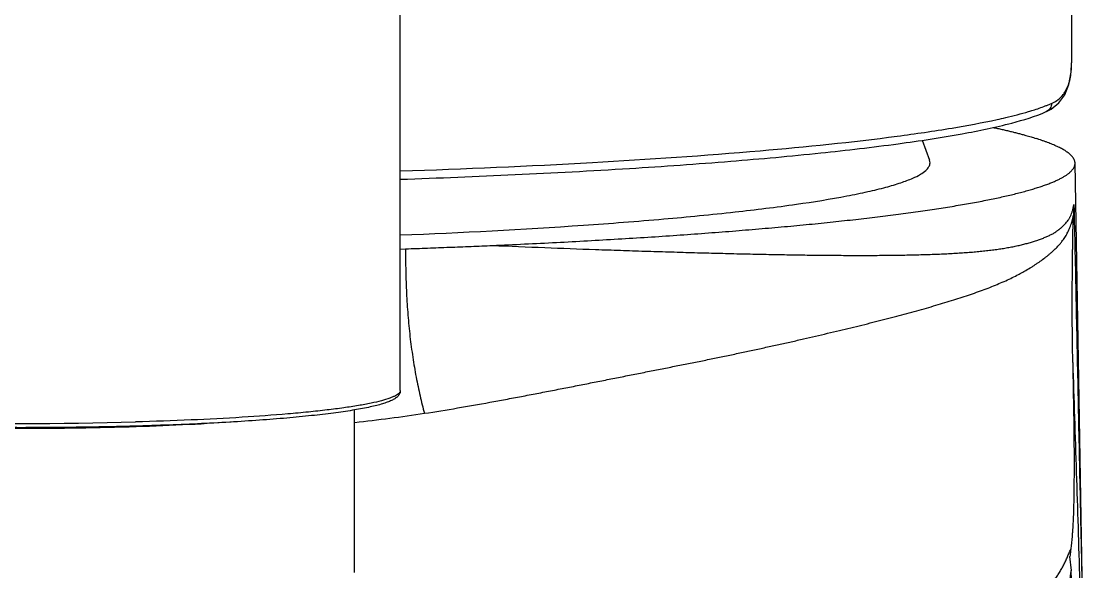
# Model space of a CAD drawing. Header units: millimetres. Extents: x 601 to 1195, y -13 to 407.
# Drawn here: x 1032.39 to 1055.68, y 260.67 to 272.73 of the extents above; entities that cross this region are included whole.
import ezdxf

# ---------------------------------------------------------------- set-up
doc = ezdxf.new("R2010")
doc.units = ezdxf.units.MM
doc.header["$LTSCALE"] = 0.1

msp = doc.modelspace()

# ---------------------------------------------------------------- linework, layer by layer
at = {"color": 7, "linetype": 'Continuous'}
for p, q in [((1055.391, 294.864), (1055.391, 271.816)), ((1040.691, 264.639), (1040.691, 276.991)), ((1054.839, 270.747), (1054.836, 270.746)), ((1052.118, 270.121), (1052.281, 269.682)), ((1052.291, 269.626), (1052.28, 269.682)), ((1055.678, 257.526), (1055.467, 269.617)), ((1055.442, 268.712), (1055.431, 268.476)), ((1040.692, 267.737), (1040.807, 267.741)), ((1039.691, 260.654), (1039.691, 264.212)), ((1055.385, 260.695), (1055.353, 261.004)), ((1055.396, 260.286), (1055.384, 260.695))]:
    msp.add_line(p, q, dxfattribs=at)
for points in [[(1055.331, 271.337), (1055.381, 271.608), (1055.391, 271.816)], [(1055.113, 270.94), (1055.241, 271.117), (1055.331, 271.337)], [(1054.839, 270.747), (1054.945, 270.803), (1055.113, 270.94)]]:
    msp.add_lwpolyline(points, dxfattribs=at)
for centre, radius, start, end in [((1053.798, 271.784), 1.592, 352.5561, 355.0342), ((1054.669, 271.571), 0.705, 293.6966, 299.0801), ((1035.564, 301.647), 37.933, 276.252, 278.577), ((1032.391, 356.955), 93.04, 268.45781, 271.54218)]:
    msp.add_arc(centre, radius, start, end, dxfattribs=at)
for points, knots in [([(1055.384, 271.646), (1055.385, 271.66), (1055.389, 271.717), (1055.391, 271.773), (1055.391, 271.817)], [0, 0, 0, 0, 0.241532, 1, 1, 1, 1]), ([(1055.253, 271.19), (1055.263, 271.208), (1055.304, 271.284), (1055.333, 271.366), (1055.349, 271.429)], [0, 0, 0, 0, 0.237299, 1, 1, 1, 1]), ([(1055.011, 270.955), (1055.085, 270.996), (1055.174, 271.072), (1055.238, 271.166), (1055.253, 271.19)], [0, 0, 0, 0, 0.74427, 1, 1, 1, 1]), ([(1054.448, 270.747), (1054.481, 270.757), (1054.605, 270.795), (1054.727, 270.836), (1054.815, 270.87)], [0, 0, 0, 0, 0.270313, 1, 1, 1, 1]), ([(1054.815, 270.87), (1054.827, 270.875), (1054.873, 270.892), (1054.919, 270.911), (1054.952, 270.926)], [0, 0, 0, 0, 0.26077, 1, 1, 1, 1]), ([(1054.952, 270.926), (1054.952, 270.889), (1054.931, 270.814), (1054.872, 270.762), (1054.839, 270.747)], [0, 0, 0, 0, 0.502846, 1, 1, 1, 1]), ([(1040.694, 269.265), (1042.367, 269.322), (1044.779, 269.431), (1047.846, 269.647), (1049.809, 269.824), (1051.499, 270.021), (1052.897, 270.232), (1053.981, 270.457), (1054.593, 270.639), (1054.836, 270.746)], [0, 0, 0, 0, 0.352319, 0.508047, 0.646938, 0.7669, 0.866233, 0.944124, 1, 1, 1, 1]), ([(1053.758, 270.574), (1053.822, 270.588), (1054.053, 270.64), (1054.282, 270.699), (1054.448, 270.747)], [0, 0, 0, 0, 0.273146, 1, 1, 1, 1]), ([(1040.692, 269.446), (1042.094, 269.493), (1044.724, 269.607), (1048.352, 269.854), (1050.978, 270.118), (1052.704, 270.368), (1053.431, 270.502), (1053.758, 270.574)], [0, 0, 0, 0, 0.320624, 0.601483, 0.830995, 0.923514, 1, 1, 1, 1]), ([(1053.669, 270.4), (1053.702, 270.393), (1053.768, 270.379), (1053.867, 270.357), (1053.947, 270.339), (1054.009, 270.324), (1054.055, 270.313), (1054.1, 270.303), (1054.157, 270.288), (1054.227, 270.27), (1054.309, 270.248), (1054.363, 270.233), (1054.389, 270.225)], [0, 0, 0, 0, 0.138765, 0.274165, 0.406255, 0.470825, 0.534238, 0.596368, 0.657113, 0.774896, 0.88887, 1, 1, 1, 1]), ([(1054.389, 270.225), (1054.409, 270.22), (1054.446, 270.209), (1054.52, 270.187), (1054.575, 270.171), (1054.611, 270.159)], [0, 0, 0, 0, 0.259101, 0.512118, 1, 1, 1, 1]), ([(1055.078, 269.982), (1055.043, 269.997), (1054.971, 270.028), (1054.879, 270.064), (1054.801, 270.093), (1054.718, 270.123), (1054.654, 270.145), (1054.611, 270.159)], [0, 0, 0, 0, 0.227982, 0.468685, 0.594708, 0.725048, 1, 1, 1, 1]), ([(1055.466, 269.617), (1055.466, 269.625), (1055.465, 269.64), (1055.46, 269.663), (1055.452, 269.686), (1055.443, 269.705), (1055.434, 269.72), (1055.424, 269.736), (1055.41, 269.755), (1055.39, 269.778), (1055.367, 269.801), (1055.341, 269.824), (1055.312, 269.847), (1055.28, 269.869), (1055.246, 269.892), (1055.208, 269.915), (1055.167, 269.937), (1055.124, 269.96), (1055.093, 269.974), (1055.078, 269.982)], [0, 0, 0, 0, 0.041332, 0.083447, 0.126995, 0.172562, 0.196272, 0.220671, 0.271726, 0.326103, 0.384097, 0.445952, 0.511866, 0.582004, 0.656498, 0.735461, 0.818983, 0.907141, 1, 1, 1, 1]), ([(1042.707, 267.815), (1043.175, 267.836), (1043.87, 267.868), (1044.788, 267.917), (1045.454, 267.956), (1046.105, 267.996), (1046.74, 268.039), (1047.357, 268.083), (1047.956, 268.129), (1048.537, 268.177), (1049.098, 268.226), (1049.639, 268.277), (1050.159, 268.33), (1050.658, 268.385), (1051.135, 268.44), (1051.589, 268.498), (1052.021, 268.556), (1052.428, 268.616), (1052.812, 268.677), (1053.117, 268.729), (1053.348, 268.772), (1053.512, 268.804), (1053.67, 268.836), (1053.821, 268.868), (1053.966, 268.901), (1054.104, 268.933), (1054.236, 268.966), (1054.362, 268.999), (1054.481, 269.032), (1054.593, 269.066), (1054.698, 269.099), (1054.797, 269.133), (1054.889, 269.167), (1054.975, 269.201), (1055.053, 269.235), (1055.125, 269.269), (1055.19, 269.303), (1055.24, 269.333), (1055.276, 269.356), (1055.3, 269.373), (1055.324, 269.391), (1055.345, 269.408), (1055.364, 269.425), (1055.382, 269.443), (1055.399, 269.46), (1055.413, 269.477), (1055.426, 269.495), (1055.44, 269.518), (1055.451, 269.541), (1055.459, 269.565), (1055.463, 269.582), (1055.466, 269.6), (1055.466, 269.611), (1055.466, 269.617)], [0, 0, 0, 0, 0.107667, 0.159974, 0.211166, 0.261171, 0.309917, 0.357344, 0.403402, 0.448041, 0.491208, 0.532855, 0.572933, 0.6114, 0.648211, 0.683326, 0.716701, 0.748298, 0.778085, 0.806035, 0.819312, 0.83212, 0.844455, 0.856315, 0.867696, 0.878596, 0.889014, 0.898949, 0.908401, 0.917369, 0.925853, 0.933854, 0.941373, 0.948412, 0.954975, 0.961065, 0.966691, 0.971863, 0.974282, 0.976594, 0.9788, 0.980903, 0.982906, 0.984813, 0.986629, 0.988358, 0.990007, 0.991582, 0.994541, 0.995947, 0.997317, 0.998664, 1, 1, 1, 1]), ([(1051.916, 269.289), (1051.972, 269.314), (1052.07, 269.363), (1052.191, 269.445), (1052.27, 269.53), (1052.291, 269.596), (1052.291, 269.626)], [0, 0, 0, 0, 0.349749, 0.624147, 0.833215, 1, 1, 1, 1]), ([(1040.696, 268.044), (1042.032, 268.098), (1043.955, 268.197), (1046.396, 268.384), (1047.951, 268.535), (1049.289, 268.7), (1050.259, 268.854), (1050.911, 268.987), (1051.306, 269.082), (1051.635, 269.179), (1051.83, 269.252), (1051.916, 269.289)], [0, 0, 0, 0, 0.354498, 0.510317, 0.64896, 0.768578, 0.86763, 0.909068, 0.944969, 0.975277, 1, 1, 1, 1]), ([(1055.247, 268.285), (1055.259, 268.297), (1055.282, 268.323), (1055.309, 268.358), (1055.328, 268.388), (1055.342, 268.411), (1055.355, 268.435), (1055.372, 268.469), (1055.388, 268.506), (1055.401, 268.544), (1055.411, 268.575), (1055.42, 268.607), (1055.431, 268.653), (1055.438, 268.688), (1055.442, 268.712)], [0, 0, 0, 0, 0.10806, 0.218311, 0.274437, 0.331303, 0.389086, 0.448107, 0.57119, 0.635969, 0.703303, 0.773307, 0.846052, 1, 1, 1, 1]), ([(1055.442, 268.712), (1055.457, 268.023), (1055.486, 266.645), (1055.529, 264.579), (1055.565, 262.858), (1055.591, 261.654), (1055.605, 260.967), (1055.612, 260.623), (1055.616, 260.452)], [0, 0, 0, 0, 0.250251, 0.500383, 0.750369, 0.875244, 0.937639, 1, 1, 1, 1]), ([(1041.221, 264.138), (1041.462, 264.175), (1041.938, 264.252), (1042.53, 264.357), (1042.996, 264.443), (1043.341, 264.508), (1043.683, 264.573), (1044.021, 264.639), (1044.357, 264.704), (1044.689, 264.77), (1045.018, 264.835), (1045.344, 264.9), (1045.614, 264.953), (1045.828, 264.996), (1046.04, 265.038), (1046.303, 265.09), (1046.616, 265.152), (1046.925, 265.214), (1047.231, 265.275), (1047.483, 265.326), (1047.682, 265.368), (1047.879, 265.409), (1048.123, 265.46), (1048.411, 265.522), (1048.695, 265.583), (1048.975, 265.645), (1049.25, 265.706), (1049.608, 265.787), (1049.959, 265.869), (1050.303, 265.95), (1050.553, 266.011), (1050.799, 266.071), (1051.039, 266.131), (1051.273, 266.191), (1051.503, 266.251), (1051.726, 266.31), (1051.944, 266.37), (1052.157, 266.429), (1052.364, 266.488), (1052.565, 266.547), (1052.76, 266.606), (1052.948, 266.666), (1053.131, 266.726), (1053.307, 266.787), (1053.477, 266.849), (1053.641, 266.912), (1053.797, 266.977), (1053.947, 267.042), (1054.091, 267.11), (1054.205, 267.168), (1054.294, 267.215), (1054.378, 267.262), (1054.46, 267.31), (1054.539, 267.359), (1054.596, 267.396), (1054.652, 267.433), (1054.722, 267.482), (1054.79, 267.532), (1054.855, 267.583), (1054.902, 267.621), (1054.947, 267.66), (1054.99, 267.699), (1055.031, 267.738), (1055.071, 267.778), (1055.109, 267.818), (1055.139, 267.852), (1055.162, 267.88), (1055.184, 267.908), (1055.211, 267.945), (1055.242, 267.99), (1055.27, 268.036), (1055.297, 268.085), (1055.321, 268.134), (1055.344, 268.185), (1055.366, 268.238), (1055.382, 268.284), (1055.394, 268.321), (1055.405, 268.361), (1055.418, 268.412), (1055.427, 268.454), (1055.431, 268.476)], [0, 0, 0, 0, 0.048019, 0.095182, 0.118449, 0.14151, 0.164367, 0.187021, 0.209472, 0.231719, 0.253759, 0.275592, 0.297216, 0.307948, 0.318628, 0.339825, 0.360794, 0.381526, 0.40201, 0.422234, 0.432247, 0.44219, 0.46187, 0.481269, 0.500382, 0.519204, 0.537729, 0.555953, 0.591462, 0.608732, 0.625669, 0.642268, 0.658525, 0.674438, 0.690002, 0.705213, 0.720068, 0.734562, 0.748692, 0.762452, 0.775842, 0.788857, 0.801497, 0.813758, 0.825641, 0.837146, 0.848275, 0.859036, 0.869436, 0.879479, 0.88437, 0.889174, 0.898522, 0.903067, 0.907524, 0.911895, 0.916179, 0.924498, 0.928539, 0.932504, 0.936393, 0.940208, 0.94395, 0.947621, 0.951236, 0.954814, 0.956596, 0.958375, 0.961937, 0.965509, 0.969097, 0.97271, 0.976353, 0.980032, 0.983758, 0.987572, 0.989528, 0.991525, 0.99566, 1, 1, 1, 1]), ([(1055.01, 268.089), (1055.021, 268.097), (1055.044, 268.113), (1055.071, 268.133), (1055.093, 268.149), (1055.109, 268.161), (1055.124, 268.173), (1055.139, 268.185), (1055.154, 268.197), (1055.168, 268.209), (1055.182, 268.222), (1055.2, 268.238), (1055.222, 268.259), (1055.239, 268.276), (1055.247, 268.285)], [0, 0, 0, 0, 0.136042, 0.268592, 0.333499, 0.397466, 0.460528, 0.522771, 0.584283, 0.645159, 0.705497, 0.765366, 0.883673, 1, 1, 1, 1]), ([(1055.416, 265.25), (1055.415, 265.322), (1055.414, 265.467), (1055.411, 265.683), (1055.408, 265.895), (1055.406, 266.07), (1055.406, 266.207), (1055.406, 266.309), (1055.406, 266.41), (1055.405, 266.511), (1055.406, 266.612), (1055.406, 266.746), (1055.406, 266.914), (1055.407, 267.115), (1055.409, 267.316), (1055.411, 267.483), (1055.412, 267.617), (1055.414, 267.717), (1055.415, 267.817), (1055.416, 267.917), (1055.418, 268.015), (1055.42, 268.097), (1055.421, 268.161), (1055.423, 268.224), (1055.425, 268.3), (1055.428, 268.389), (1055.43, 268.447), (1055.431, 268.476)], [0, 0, 0, 0, 0.06739, 0.134563, 0.200646, 0.265045, 0.296739, 0.328212, 0.35955, 0.390835, 0.422095, 0.453336, 0.515784, 0.578203, 0.640541, 0.702725, 0.733761, 0.764777, 0.795783, 0.826732, 0.857424, 0.887633, 0.902487, 0.917138, 0.945769, 0.973423, 1, 1, 1, 1]), ([(1042.707, 267.815), (1043.09, 267.799), (1043.844, 267.768), (1044.778, 267.733), (1045.507, 267.709), (1045.953, 267.694), (1046.304, 267.683), (1046.647, 267.673), (1047.069, 267.66), (1047.567, 267.647), (1048.053, 267.635), (1048.526, 267.624), (1048.986, 267.615), (1049.434, 267.608), (1049.867, 267.602), (1050.287, 267.599), (1050.693, 267.597), (1051.084, 267.598), (1051.4, 267.6), (1051.646, 267.604), (1051.825, 267.607), (1051.999, 267.611), (1052.224, 267.617), (1052.496, 267.627), (1052.76, 267.639), (1052.964, 267.652), (1053.11, 267.662), (1053.252, 267.674), (1053.391, 267.686), (1053.524, 267.701), (1053.654, 267.716), (1053.78, 267.733), (1053.901, 267.751), (1054.017, 267.772), (1054.13, 267.793), (1054.238, 267.816), (1054.341, 267.841), (1054.44, 267.867), (1054.535, 267.894), (1054.625, 267.923), (1054.711, 267.953), (1054.792, 267.985), (1054.869, 268.018), (1054.942, 268.052), (1054.988, 268.076), (1055.01, 268.089)], [0, 0, 0, 0, 0.092911, 0.182976, 0.226835, 0.269855, 0.291036, 0.311992, 0.353212, 0.393484, 0.432777, 0.471061, 0.508306, 0.544483, 0.579563, 0.613516, 0.646319, 0.677943, 0.708363, 0.723114, 0.737555, 0.751682, 0.765492, 0.792155, 0.817528, 0.829727, 0.841598, 0.853142, 0.864357, 0.875243, 0.885799, 0.896027, 0.905926, 0.9155, 0.924748, 0.933673, 0.942278, 0.950565, 0.958537, 0.966198, 0.973551, 0.980602, 0.987356, 0.993819, 1, 1, 1, 1]), ([(1040.807, 267.741), (1040.968, 267.747), (1041.288, 267.758), (1041.765, 267.776), (1042.238, 267.795), (1042.551, 267.808), (1042.707, 267.815)], [0, 0, 0, 0, 0.253647, 0.504955, 0.753775, 1, 1, 1, 1]), ([(1040.807, 267.741), (1040.807, 267.66), (1040.806, 267.499), (1040.809, 267.256), (1040.815, 267.013), (1040.826, 266.771), (1040.839, 266.531), (1040.857, 266.292), (1040.878, 266.056), (1040.902, 265.823), (1040.931, 265.594), (1040.963, 265.369), (1040.998, 265.15), (1041.036, 264.935), (1041.078, 264.726), (1041.122, 264.524), (1041.169, 264.328), (1041.203, 264.2), (1041.221, 264.138)], [0, 0, 0, 0, 0.066626, 0.13341, 0.200192, 0.266812, 0.33311, 0.398929, 0.46411, 0.528498, 0.591951, 0.65435, 0.715575, 0.77551, 0.834035, 0.891036, 0.946395, 1, 1, 1, 1]), ([(1055.414, 265.25), (1055.417, 265.135), (1055.42, 264.963), (1055.424, 264.733), (1055.427, 264.562), (1055.43, 264.39), (1055.433, 264.219), (1055.436, 264.049), (1055.439, 263.828), (1055.442, 263.614), (1055.443, 263.406), (1055.444, 263.259), (1055.444, 263.115), (1055.444, 262.998), (1055.444, 262.905), (1055.444, 262.814), (1055.443, 262.701), (1055.442, 262.568), (1055.441, 262.438), (1055.439, 262.313), (1055.436, 262.157), (1055.431, 261.976), (1055.423, 261.775), (1055.414, 261.621), (1055.406, 261.508), (1055.4, 261.43), (1055.394, 261.356), (1055.387, 261.287), (1055.379, 261.222), (1055.374, 261.181), (1055.371, 261.161)], [0, 0, 0, 0, 0.084373, 0.126299, 0.168167, 0.210062, 0.252012, 0.293734, 0.334849, 0.413748, 0.451008, 0.486991, 0.521967, 0.556204, 0.57313, 0.58996, 0.623249, 0.655869, 0.687606, 0.718249, 0.747587, 0.801978, 0.850946, 0.894915, 0.915146, 0.934253, 0.952262, 0.969204, 0.985107, 1, 1, 1, 1]), ([(1055.416, 265.25), (1055.442, 264.447), (1055.493, 262.848), (1055.544, 261.248), (1055.568, 260.451)], [0, 0, 0, 0, 0.50165, 1, 1, 1, 1]), ([(1040.691, 264.639), (1040.691, 264.624), (1040.687, 264.595), (1040.671, 264.555), (1040.647, 264.522), (1040.611, 264.484), (1040.554, 264.445), (1040.473, 264.406), (1040.377, 264.369), (1040.265, 264.334), (1040.136, 264.3), (1039.928, 264.253), (1039.625, 264.198), (1039.209, 264.139), (1038.729, 264.083), (1038.189, 264.031), (1037.592, 263.984), (1036.703, 263.927), (1035.499, 263.872), (1033.975, 263.833), (1032.391, 263.819), (1030.807, 263.833), (1029.283, 263.872), (1028.079, 263.927), (1027.19, 263.984), (1026.593, 264.031), (1026.053, 264.083), (1025.573, 264.139), (1025.158, 264.198), (1024.854, 264.253), (1024.647, 264.3), (1024.517, 264.334), (1024.405, 264.369), (1024.309, 264.406), (1024.229, 264.445), (1024.171, 264.484), (1024.135, 264.522), (1024.112, 264.555), (1024.095, 264.595), (1024.091, 264.624), (1024.091, 264.639)], [0, 0, 0, 0, 0.002646, 0.005106, 0.007477, 0.009777, 0.014439, 0.019646, 0.025651, 0.032581, 0.040495, 0.049417, 0.070293, 0.095141, 0.12378, 0.155971, 0.191426, 0.229816, 0.313938, 0.405158, 0.5, 0.594842, 0.686062, 0.770184, 0.808574, 0.844029, 0.87622, 0.904859, 0.929707, 0.950583, 0.959505, 0.967419, 0.974349, 0.980353, 0.985561, 0.990223, 0.992523, 0.994894, 0.997354, 1, 1, 1, 1]), ([(1040.691, 264.639), (1040.691, 264.629), (1040.686, 264.607), (1040.664, 264.578), (1040.631, 264.55), (1040.585, 264.522), (1040.526, 264.494), (1040.425, 264.455), (1040.265, 264.408), (1040.037, 264.355), (1039.761, 264.304), (1039.439, 264.255), (1039.074, 264.208), (1038.666, 264.164), (1038.048, 264.107), (1037.191, 264.045), (1036.079, 263.987), (1035.3, 263.96), (1034.895, 263.949)], [0, 0, 0, 0, 0.004963, 0.010813, 0.018112, 0.027151, 0.038077, 0.050959, 0.082703, 0.122445, 0.170057, 0.22531, 0.287905, 0.357477, 0.433619, 0.603721, 0.794074, 1, 1, 1, 1]), ([(1037.115, 263.954), (1036.767, 263.929), (1036.031, 263.884), (1034.456, 263.821), (1032.391, 263.791), (1030.326, 263.821), (1028.751, 263.884), (1028.016, 263.929), (1027.667, 263.954)], [0, 0, 0, 0, 0.110963, 0.23383, 0.5, 0.76617, 0.889037, 1, 1, 1, 1]), ([(1055.017, 260.494), (1055.037, 260.519), (1055.074, 260.57), (1055.126, 260.651), (1055.174, 260.735), (1055.219, 260.822), (1055.261, 260.909), (1055.3, 260.995), (1055.337, 261.079), (1055.36, 261.134), (1055.372, 261.161)], [0, 0, 0, 0, 0.12401, 0.250935, 0.379681, 0.50893, 0.637208, 0.762927, 0.884427, 1, 1, 1, 1]), ([(1055.371, 261.161), (1055.37, 261.148), (1055.364, 261.096), (1055.357, 261.043), (1055.352, 261.004)], [0, 0, 0, 0, 0.249622, 1, 1, 1, 1]), ([(1055.256, 259.678), (1055.261, 259.719), (1055.272, 259.802), (1055.294, 259.971), (1055.32, 260.185), (1055.352, 260.442), (1055.374, 260.614), (1055.385, 260.699)], [0, 0, 0, 0, 0.120398, 0.243767, 0.496109, 0.750398, 1, 1, 1, 1])]:
    msp.add_open_spline(points, degree=3, knots=knots, dxfattribs=at)
msp.add_open_spline([(1055.349, 271.429), (1055.361, 271.478), (1055.37, 271.528), (1055.377, 271.578)], degree=3, dxfattribs=at)

doc.saveas('drawing.dxf')
